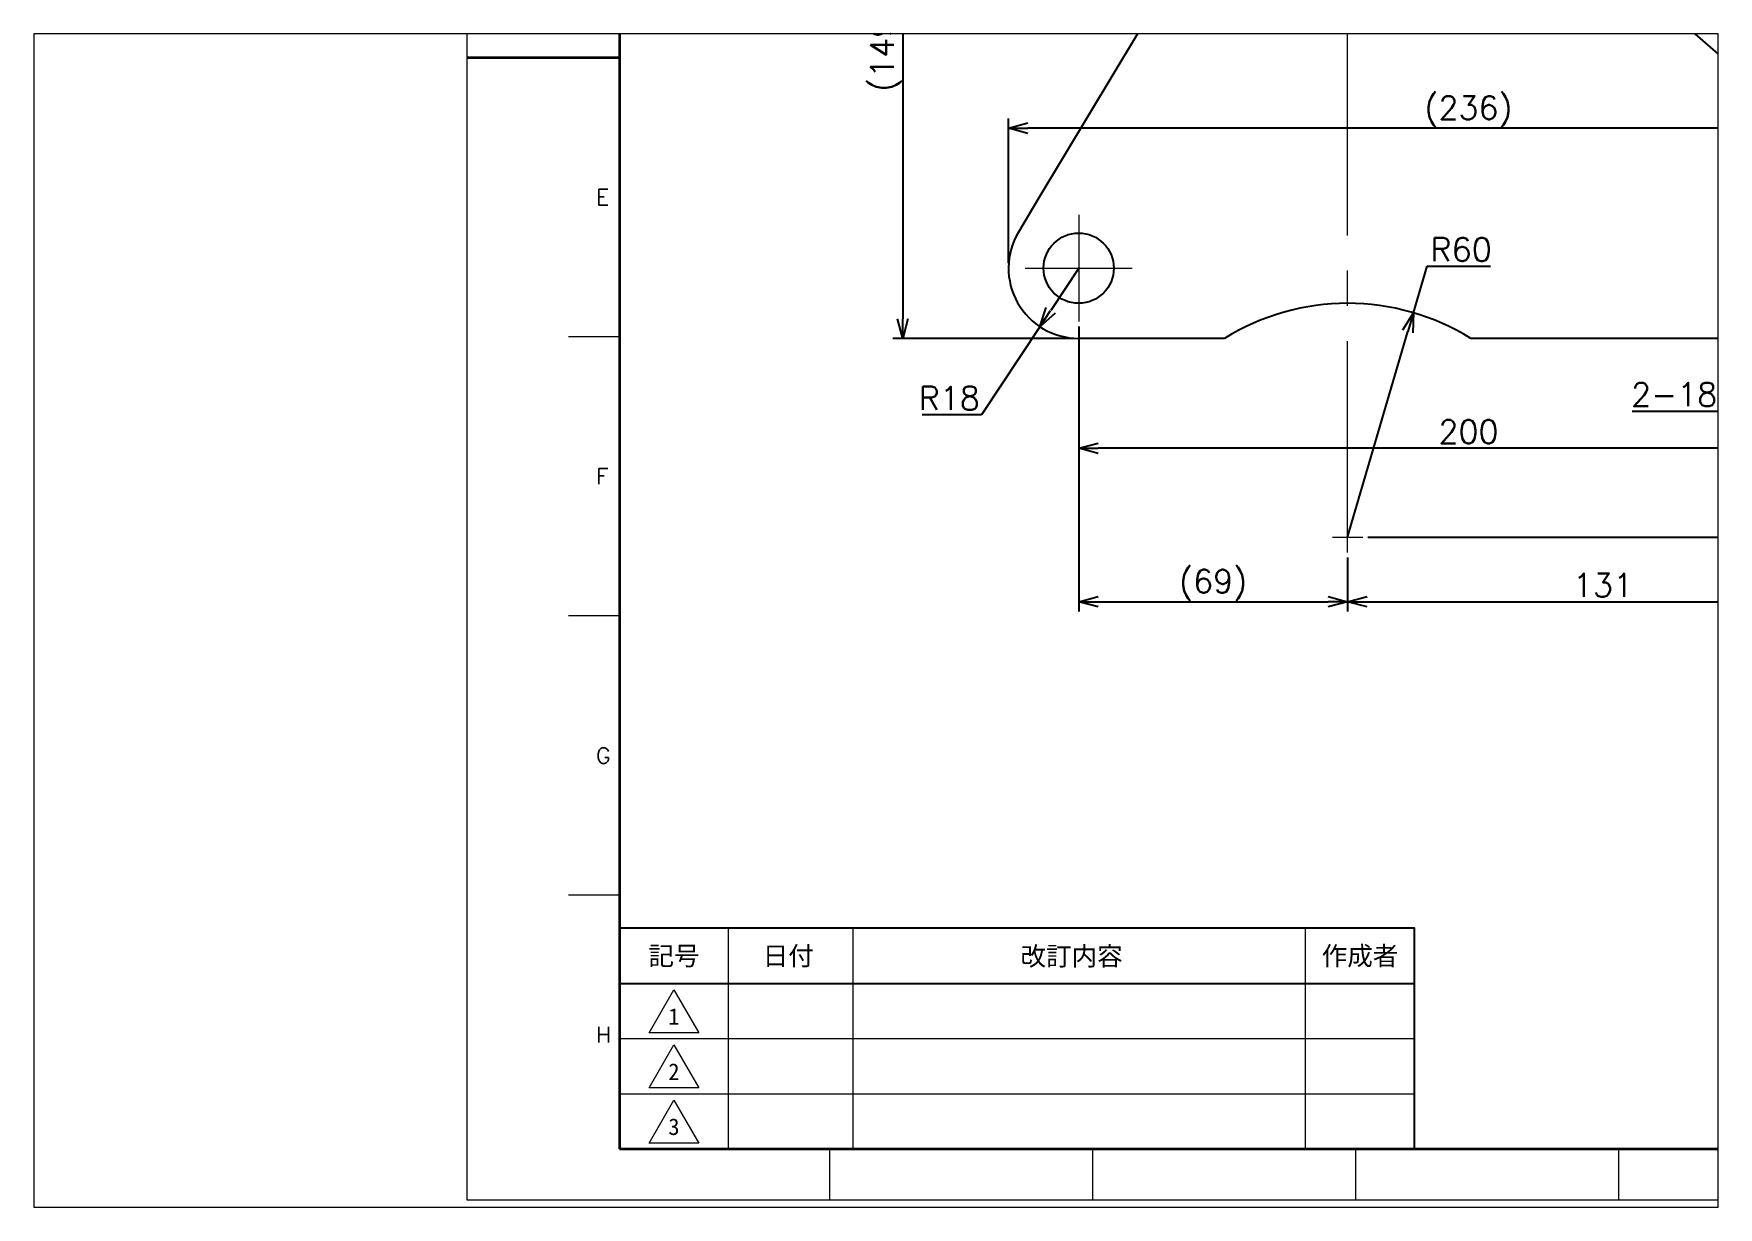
# Paper-space layout 'レイアウト1' of a CAD drawing. Header units: millimetres. Extents: x 29 to 258, y 20 to 179.
# The model-space entities are those that its viewports show. They can reach past a viewport. Long polylines and large blocks are cut down to what shows.
import ezdxf
from ezdxf import colors
from ezdxf.entities.mleader import LeaderData, LeaderLine
from ezdxf.enums import TextEntityAlignment as Align
from ezdxf.math import Vec2, Vec3

# ---------------------------------------------------------------- set-up
doc = ezdxf.new("R2010")
doc.units = ezdxf.units.MM
doc.header["$LTSCALE"] = 0.8
doc.header["$PDMODE"] = 99
doc.header["$PDSIZE"] = 1
doc.linetypes.add('CENTER2', pattern=[28.575, 19.05, -3.175, 3.175, -3.175])
for name, color, linetype, lineweight in [('01_NORMAL', 7, 'Continuous', 25), ('05_CENTER', 4, 'CENTER2', 13), ('08_DIM', 3, 'Continuous', 13), ('90_FRAME', 5, 'Continuous', 35)]:
    doc.layers.add(name, color=color, linetype=linetype, lineweight=lineweight)
doc.layers.add('91_BLANK', color=5, linetype='Continuous', lineweight=0, plot=False)
doc.styles.add('KSS_TXT', font='txt.shx', dxfattribs={"bigfont": 'extfont2.shx'})
doc.styles.add('MS_G', font='MS Gothic.ttf')
doc.styles.get("Standard").update_dxf_attribs({"font": 'txt.shx', "bigfont": 'extfont2.shx'})
doc.styles.add('表題用', font='MS PGothic.ttf')
doc.dimstyles.new('KSS_DIM', dxfattribs={"dimscale": 2, "dimtxt": 3, "dimasz": 2.5, "dimexe": 1.25, "dimexo": 0.625, "dimtad": 1, "dimdsep": 46, "dimtxsty": 'KSS_TXT', "dimblk": 'OPEN30', "dimcen": 0, "dimazin": 2, "dimtfac": 0.75, "dimtmove": 0, "dimatfit": 3, "dimldrblk": 'OPEN30', "dimfxl": 1.25, "dimtolj": 1, "dimarcsym": 0})
doc.dimstyles.new('KSS_DIM$3', dxfattribs={"dimscale": 2, "dimtxt": 3, "dimasz": 2.5, "dimexe": 1.25, "dimexo": 0.625, "dimtad": 1, "dimtih": 1, "dimtoh": 1, "dimdsep": 46, "dimtxsty": 'KSS_TXT', "dimblk": 'OPEN30', "dimcen": 0, "dimazin": 2, "dimtfac": 0.75, "dimtofl": 0, "dimtmove": 0, "dimatfit": 3, "dimldrblk": 'OPEN30', "dimfxl": 1.25, "dimtolj": 1, "dimarcsym": 0})
doc.dimstyles.new('KSS_DIM$4', dxfattribs={"dimscale": 2, "dimtxt": 3, "dimasz": 2.5, "dimexe": 1.25, "dimexo": 0.625, "dimtad": 1, "dimtih": 1, "dimtoh": 1, "dimdsep": 46, "dimtxsty": 'KSS_TXT', "dimblk": 'OPEN30', "dimcen": 0, "dimse1": 1, "dimazin": 2, "dimtfac": 0.75, "dimtofl": 0, "dimtmove": 0, "dimatfit": 3, "dimldrblk": 'OPEN30', "dimfxl": 1.25, "dimtolj": 1, "dimarcsym": 0})

# ---------------------------------------------------------------- blocks, each defined once
blk = doc.blocks.new('AM_BALLOON1')
at = {"transparency": 16777216}
blk.add_circle((0, 0), 5, dxfattribs=at)
blk.add_attdef('B_NUMBER', text='', height=3, dxfattribs=at).set_placement((0, 0), align=Align.MIDDLE_CENTER)
blk = doc.blocks.new('_OPEN')
at = {"color": 0, "linetype": 'ByBlock'}
for p, q in [((-1, 0.167), (0, 0)), ((0, 0), (-1, -0.167)), ((0, 0), (-1, 0))]:
    blk.add_line(p, q, dxfattribs=at)
blk = doc.blocks.new('_Open30')
at = {"color": 0, "linetype": 'ByBlock', "lineweight": -2}
for p, q in [((-1, 0.268), (0, 0)), ((0, 0), (-1, -0.268)), ((0, 0), (-1, 0))]:
    blk.add_line(p, q, dxfattribs=at)
blk = doc.blocks.new('*D144')
at = {"layer": '08_DIM', "color": 0, "lineweight": -2, "transparency": 16777216}
for p, q in [((224.74, 369.82), (109.36, 369.82)), ((111.86, 364.82), (111.86, 225.82)), ((155.74, 220.82), (109.36, 220.82))]:
    blk.add_line(p, q, dxfattribs=at)
at = {"layer": 'Defpoints', "color": 0, "transparency": 16777216}
for p in [(225.99, 369.82), (111.86, 220.82), (156.99, 220.82)]:
    blk.add_point(p, dxfattribs=at)
at = {"layer": '08_DIM', "color": 0, "lineweight": -2, "transparency": 16777216, "xscale": 5, "yscale": 5, "zscale": 5}
for p, rotation in [((111.86, 369.82), 90), ((111.86, 220.82), 270)]:
    blk.add_blockref('_Open30', p, dxfattribs=dict(at, rotation=rotation))
at = {"layer": '08_DIM', "color": 0, "transparency": 16777216, "insert": (107.61, 295.32), "char_height": 6, "attachment_point": 5, "rotation": 90, "style": 'KSS_TXT'}
blk.add_mtext('\\A1;(149)', dxfattribs=at)
blk = doc.blocks.new('*D150')
at = {"layer": '08_DIM', "color": 0, "lineweight": -2, "transparency": 16777216}
for p, q in [((156.99, 223.88), (156.99, 190.15)), ((356.99, 223.88), (356.99, 190.15)), ((351.99, 192.65), (161.99, 192.65))]:
    blk.add_line(p, q, dxfattribs=at)
at = {"layer": 'Defpoints', "color": 0, "transparency": 16777216}
for p in [(156.99, 225.13), (356.99, 225.13), (156.99, 192.65)]:
    blk.add_point(p, dxfattribs=at)
at = {"layer": '08_DIM', "color": 0, "lineweight": -2, "transparency": 16777216, "xscale": 5, "yscale": 5, "zscale": 5, "rotation": 180}
blk.add_blockref('_Open30', (156.99, 192.65), dxfattribs=at)
at = {"layer": '08_DIM', "color": 0, "lineweight": -2, "transparency": 16777216, "xscale": 5, "yscale": 5, "zscale": 5}
blk.add_blockref('_Open30', (356.99, 192.65), dxfattribs=at)
at = {"layer": '08_DIM', "color": 0, "transparency": 16777216, "insert": (256.99, 196.9), "char_height": 6, "attachment_point": 5, "style": 'KSS_TXT'}
blk.add_mtext('\\A1;200', dxfattribs=at)
blk = doc.blocks.new('*D151')
at = {"layer": '08_DIM', "color": 0, "lineweight": -2, "transparency": 16777216}
for p, q in [((240.93, 349.82), (419.11, 349.82)), ((416.61, 344.82), (416.61, 243.82)), ((371.93, 238.82), (419.11, 238.82))]:
    blk.add_line(p, q, dxfattribs=at)
at = {"layer": 'Defpoints', "color": 0, "transparency": 16777216}
for p in [(239.68, 349.82), (370.68, 238.82), (416.61, 238.82)]:
    blk.add_point(p, dxfattribs=at)
at = {"layer": '08_DIM', "color": 0, "lineweight": -2, "transparency": 16777216, "xscale": 5, "yscale": 5, "zscale": 5}
for p, rotation in [((416.61, 349.82), 90), ((416.61, 238.82), 270)]:
    blk.add_blockref('_Open30', p, dxfattribs=dict(at, rotation=rotation))
at = {"layer": '08_DIM', "color": 0, "transparency": 16777216, "insert": (412.36, 294.32), "char_height": 6, "attachment_point": 5, "rotation": 90, "style": 'KSS_TXT'}
blk.add_mtext('\\A1;111', dxfattribs=at)
blk = doc.blocks.new('*D158')
at = {"layer": '08_DIM', "color": 0, "lineweight": -2, "transparency": 16777216}
for p, q in [((156.99, 223.88), (156.99, 150.8)), ((225.99, 164.66), (225.99, 150.8)), ((161.99, 153.3), (220.99, 153.3))]:
    blk.add_line(p, q, dxfattribs=at)
at = {"layer": 'Defpoints', "color": 0, "transparency": 16777216}
for p in [(156.99, 225.13), (225.99, 165.91), (225.99, 153.3)]:
    blk.add_point(p, dxfattribs=at)
at = {"layer": '08_DIM', "color": 0, "lineweight": -2, "transparency": 16777216, "xscale": 5, "yscale": 5, "zscale": 5, "rotation": 180}
blk.add_blockref('_Open30', (156.99, 153.3), dxfattribs=at)
at = {"layer": '08_DIM', "color": 0, "lineweight": -2, "transparency": 16777216, "xscale": 5, "yscale": 5, "zscale": 5}
blk.add_blockref('_Open30', (225.99, 153.3), dxfattribs=at)
at = {"layer": '08_DIM', "color": 0, "transparency": 16777216, "insert": (191.49, 157.55), "char_height": 6, "attachment_point": 5, "style": 'KSS_TXT'}
blk.add_mtext('\\A1;(69)', dxfattribs=at)
blk = doc.blocks.new('*D159')
at = {"layer": '08_DIM', "color": 0, "lineweight": -2, "transparency": 16777216}
for p, q in [((371.93, 238.82), (419.11, 238.82)), ((416.61, 174.82), (416.61, 233.82)), ((231.15, 169.82), (419.11, 169.82))]:
    blk.add_line(p, q, dxfattribs=at)
at = {"layer": 'Defpoints', "color": 0, "transparency": 16777216}
for p in [(370.68, 238.82), (416.61, 238.82), (229.9, 169.82)]:
    blk.add_point(p, dxfattribs=at)
at = {"layer": '08_DIM', "color": 0, "lineweight": -2, "transparency": 16777216, "xscale": 5, "yscale": 5, "zscale": 5}
for p, rotation in [((416.61, 238.82), 90), ((416.61, 169.82), 270)]:
    blk.add_blockref('_Open30', p, dxfattribs=dict(at, rotation=rotation))
at = {"layer": '08_DIM', "color": 0, "transparency": 16777216, "insert": (412.36, 204.32), "char_height": 6, "attachment_point": 5, "rotation": 90, "style": 'KSS_TXT'}
blk.add_mtext('\\A1;(69)', dxfattribs=at)
blk = doc.blocks.new('*D160')
at = {"layer": '08_DIM', "color": 0, "lineweight": -2, "transparency": 16777216}
for p, q in [((242.85, 227.4), (246.36, 239.37)), ((246.36, 239.37), (262.61, 239.37)), ((225.99, 169.82), (241.45, 222.6))]:
    blk.add_line(p, q, dxfattribs=at)
at = {"layer": 'Defpoints', "color": 0, "transparency": 16777216}
for p in [(242.85, 227.4), (225.99, 169.82)]:
    blk.add_point(p, dxfattribs=at)
at = {"layer": '08_DIM', "color": 0, "lineweight": -2, "transparency": 16777216, "xscale": 5, "yscale": 5, "zscale": 5, "rotation": 73.67972076812816}
blk.add_blockref('_Open30', (242.85, 227.4), dxfattribs=at)
at = {"layer": '08_DIM', "color": 0, "transparency": 16777216, "insert": (255.11, 243.62), "char_height": 6, "attachment_point": 5, "style": 'KSS_TXT'}
blk.add_mtext('\\A1;R60', dxfattribs=at)
blk = doc.blocks.new('*D161')
at = {"layer": '08_DIM', "color": 0, "lineweight": -2, "transparency": 16777216}
for p, q in [((138.99, 240.07), (138.99, 277.21)), ((374.99, 240.07), (374.99, 277.21)), ((369.99, 274.71), (143.99, 274.71))]:
    blk.add_line(p, q, dxfattribs=at)
at = {"layer": 'Defpoints', "color": 0, "transparency": 16777216}
for p in [(138.99, 274.71), (138.99, 238.82), (374.99, 238.82)]:
    blk.add_point(p, dxfattribs=at)
at = {"layer": '08_DIM', "color": 0, "lineweight": -2, "transparency": 16777216, "xscale": 5, "yscale": 5, "zscale": 5, "rotation": 180}
blk.add_blockref('_Open30', (138.99, 274.71), dxfattribs=at)
at = {"layer": '08_DIM', "color": 0, "lineweight": -2, "transparency": 16777216, "xscale": 5, "yscale": 5, "zscale": 5}
blk.add_blockref('_Open30', (374.99, 274.71), dxfattribs=at)
at = {"layer": '08_DIM', "color": 0, "transparency": 16777216, "insert": (256.99, 278.96), "char_height": 6, "attachment_point": 5, "style": 'KSS_TXT'}
blk.add_mtext('\\A1;(236)', dxfattribs=at)
blk = doc.blocks.new('*D162')
at = {"layer": '08_DIM', "color": 0, "lineweight": -2, "transparency": 16777216}
for p, q in [((356.99, 223.88), (356.99, 150.8)), ((225.99, 164.66), (225.99, 150.8)), ((230.99, 153.3), (351.99, 153.3))]:
    blk.add_line(p, q, dxfattribs=at)
at = {"layer": 'Defpoints', "color": 0, "transparency": 16777216}
for p in [(356.99, 225.13), (225.99, 165.91), (356.99, 153.3)]:
    blk.add_point(p, dxfattribs=at)
at = {"layer": '08_DIM', "color": 0, "lineweight": -2, "transparency": 16777216, "xscale": 5, "yscale": 5, "zscale": 5, "rotation": 180}
blk.add_blockref('_Open30', (225.99, 153.3), dxfattribs=at)
at = {"layer": '08_DIM', "color": 0, "lineweight": -2, "transparency": 16777216, "xscale": 5, "yscale": 5, "zscale": 5}
blk.add_blockref('_Open30', (356.99, 153.3), dxfattribs=at)
at = {"layer": '08_DIM', "color": 0, "transparency": 16777216, "insert": (291.49, 157.55), "char_height": 6, "attachment_point": 5, "style": 'KSS_TXT'}
blk.add_mtext('\\A1;131', dxfattribs=at)
blk = doc.blocks.new('*D164')
at = {"layer": '08_DIM', "color": 0, "lineweight": -2, "transparency": 16777216}
for p, q in [((335, 202.19), (349.79, 226.81)), ((298.95, 202.19), (335, 202.19))]:
    blk.add_line(p, q, dxfattribs=at)
at = {"layer": 'Defpoints', "color": 0, "transparency": 16777216}
for p in [(361.62, 246.53), (352.36, 231.1)]:
    blk.add_point(p, dxfattribs=at)
at = {"layer": '08_DIM', "color": 0, "lineweight": -2, "transparency": 16777216, "xscale": 5, "yscale": 5, "zscale": 5, "rotation": 59.02199070394762}
blk.add_blockref('_Open30', (352.36, 231.1), dxfattribs=at)
at = {"layer": '08_DIM', "color": 0, "transparency": 16777216, "insert": (316.35, 206.44), "char_height": 6, "attachment_point": 5, "style": 'KSS_TXT'}
blk.add_mtext('\\A1;2-18キリ', dxfattribs=at)
blk = doc.blocks.new('*D170')
at = {"layer": '08_DIM', "color": 0, "lineweight": -2, "transparency": 16777216}
for p, q in [((156.99, 238.82), (149.81, 227.98)), ((147.04, 223.82), (132.07, 201.23)), ((132.07, 201.23), (116.82, 201.23))]:
    blk.add_line(p, q, dxfattribs=at)
at = {"layer": 'Defpoints', "color": 0, "transparency": 16777216}
for p in [(156.99, 238.82), (147.04, 223.82)]:
    blk.add_point(p, dxfattribs=at)
at = {"layer": '08_DIM', "color": 0, "lineweight": -2, "transparency": 16777216, "xscale": 5, "yscale": 5, "zscale": 5, "rotation": 236.4481382439191}
blk.add_blockref('_Open30', (147.04, 223.82), dxfattribs=at)
at = {"layer": '08_DIM', "color": 0, "transparency": 16777216, "insert": (123.82, 205.48), "char_height": 6, "attachment_point": 5, "style": 'KSS_TXT'}
blk.add_mtext('\\A1;R18', dxfattribs=at)

msp = doc.modelspace()

# ---------------------------------------------------------------- linework, layer by layer
at = {"color": 0}
for p, q in [((363.711, 256.817), (239.097, 364.924)), ((208.846, 360.114), (146.805, 256.817)), ((146.805, 256.817), (141.56, 248.084)), ((194.384, 220.817), (156.991, 220.817)), ((356.991, 220.817), (257.598, 220.817))]:
    msp.add_line(p, q, dxfattribs=at)
msp.add_circle((156.991, 238.817), 9, dxfattribs=at)
for centre, radius, start, end in [((156.991, 238.817), 18, 149.01082, 270), ((225.991, 169.817), 60, 58.21167, 121.78833)]:
    msp.add_arc(centre, radius, start, end, dxfattribs=at)
at = {"layer": '05_CENTER'}
for p, q in [((225.991, 165.908), (225.991, 336.132)), ((156.991, 252.501), (156.991, 225.132)), ((143.306, 238.817), (170.676, 238.817)), ((222.083, 169.817), (229.899, 169.817))]:
    msp.add_line(p, q, dxfattribs=at)
at = {"layer": '90_FRAME'}
msp.add_line((0, 292.812), (39.164, 292.812), dxfattribs=at)
at = {"layer": '90_FRAME', "color": 4, "lineweight": 13}
for p, q in [((39.164, 221.233), (26.096, 221.233)), ((39.164, 149.654), (26.096, 149.654)), ((39.164, 78.074), (26.096, 78.074)), ((93.133, 0), (93.133, 13.01)), ((160.615, 0), (160.615, 13.01)), ((228.097, 0), (228.097, 13.01)), ((295.58, 0), (295.58, 13.01))]:
    msp.add_line(p, q, dxfattribs=at)
at = {"layer": '90_FRAME', "color": 0, "lineweight": 13}
for p, q in [((67.164, 13.01), (67.164, 69.581)), ((99.164, 13.01), (99.164, 69.581)), ((215.164, 13.01), (215.164, 69.581)), ((39.164, 41.296), (243.164, 41.296)), ((39.164, 27.153), (243.164, 27.153))]:
    msp.add_line(p, q, dxfattribs=at)
at = {"layer": '90_FRAME', "color": 0, "lineweight": 25}
msp.add_line((39.164, 55.438), (243.164, 55.438), dxfattribs=at)
at = {"layer": '90_FRAME'}
msp.add_lwpolyline([(39.164, 13.01), (821.924, 13.01), (821.924, 572.615), (39.164, 572.615)], close=True, dxfattribs=at)
at = {"layer": '90_FRAME', "color": 0, "lineweight": 25}
msp.add_lwpolyline([(39.164, 13.01), (243.164, 13.01), (243.164, 69.581), (39.164, 69.581)], close=True, dxfattribs=at)
at = {"layer": '90_FRAME', "color": 0, "lineweight": 13}
for points in [[(46.8, 42.798), (53.164, 53.821), (59.529, 42.798), (46.8, 42.798)], [(46.8, 28.655), (53.164, 39.678), (59.529, 28.655), (46.8, 28.655)], [(46.8, 14.512), (53.164, 25.535), (59.529, 14.512), (46.8, 14.512)]]:
    msp.add_lwpolyline(points, dxfattribs=at)
at = {"layer": '91_BLANK'}
msp.add_lwpolyline([(0, 0), (834.992, 0), (834.992, 587.7), (0, 587.7)], close=True, dxfattribs=at)

# ---------------------------------------------------------------- texts
at = {"layer": '90_FRAME', "color": 0, "lineweight": 13, "style": 'KSS_TXT'}
for s, p in [('E', (33.228, 257.023)), ('F', (33.228, 185.443)), ('G', (33.228, 113.864)), ('H', (33.228, 42.285))]:
    msp.add_text(s, height=4.033, dxfattribs=at).set_placement(p, align=Align.MIDDLE_LEFT)
at = {"layer": '90_FRAME', "color": 0, "style": '表題用'}
for s, p in [('記号', (53.164, 62.51)), ('日付', (82.477, 62.51)), ('作成者', (229.164, 62.51))]:
    msp.add_text(s, height=4.8, dxfattribs=at).set_placement(p, align=Align.MIDDLE_CENTER)
msp.add_text('改訂内容', height=4.8, dxfattribs=at).set_placement((155.164, 62.51), align=Align.MIDDLE)
at = {"layer": '90_FRAME', "color": 0, "lineweight": 13, "style": 'MS_G'}
for s, p in [('1', (53.164, 46.953)), ('2', (53.164, 32.81)), ('3', (53.164, 18.667))]:
    msp.add_text(s, height=4.243, dxfattribs=at).set_placement(p, align=Align.MIDDLE)

# ---------------------------------------------------------------- dimensions: what is measured, and where the dimension line sits
at = {"layer": '08_DIM'}
for base, p1, p2, angle, override, picture, middle in [((111.855, 220.817), (225.991, 369.817), (156.991, 220.817), 270, {"dimscale": 2}, '*D144', (107.605, 295.317)), ((138.991, 274.706), (374.991, 238.817), (138.991, 238.817), 180, {"dimarcsym": 1}, '*D161', (256.991, 278.956)), ((416.613, 238.817), (229.899, 169.817), (370.676, 238.817), 270, {"dimscale": 2}, '*D159', (412.363, 204.317))]:
    dim = msp.add_linear_dim(base=base, p1=p1, p2=p2, angle=angle, text='(<>)', dimstyle='KSS_DIM', override=override, dxfattribs=at)
    dim.commit()
    dim.dimension.update_dxf_attribs({"geometry": picture, "text_midpoint": middle})
for base, p1, p2, angle, override, picture, middle in [((416.613, 238.817), (239.676, 349.817), (370.676, 238.817), 270, {"dimscale": 2}, '*D151', (412.363, 294.317)), ((356.991, 153.305), (225.991, 165.908), (356.991, 225.132), 180, {"dimarcsym": 1}, '*D162', (291.491, 157.555))]:
    dim = msp.add_linear_dim(base=base, p1=p1, p2=p2, angle=angle, dimstyle='KSS_DIM', override=override, dxfattribs=at)
    dim.commit()
    dim.dimension.update_dxf_attribs({"geometry": picture, "text_midpoint": middle})
for center, mpoint, picture, middle in [((225.991, 169.817), (242.851, 227.399), '*D160', (255.106, 239.369)), ((156.991, 238.817), (147.043, 223.816), '*D170', (123.816, 201.234))]:
    dim = msp.add_radius_dim(center=center, mpoint=mpoint, dimstyle='KSS_DIM$4', override={"dimpost": 'R<>', "dimtix": 1, "dimatfit": 2}, dxfattribs=at)
    dim.commit()
    dim.dimension.update_dxf_attribs({"geometry": picture, "text_midpoint": middle, "dimtype": 164})
dim = msp.add_diameter_dim_2p(p1=(361.623, 246.533), p2=(352.359, 231.1), text='2-<>キリ', dimstyle='KSS_DIM$3', override={"dimpost": '<>', "dimtix": 1, "dimarcsym": 1}, dxfattribs=at)
dim.commit()
dim.dimension.update_dxf_attribs({"geometry": '*D164', "text_midpoint": (316.351, 202.187), "dimtype": 163})
dim = msp.add_linear_dim(base=(156.991, 192.651), p1=(356.991, 225.132), p2=(156.991, 225.132), angle=180, dimstyle='KSS_DIM', dxfattribs=at)
dim.commit()
dim.dimension.update_dxf_attribs({"geometry": '*D150', "text_midpoint": (256.991, 196.901)})
dim = msp.add_linear_dim(base=(225.991, 153.305), p1=(156.991, 225.132), p2=(225.991, 165.908), angle=180, text='(<>)', dimstyle='KSS_DIM', dxfattribs=at)
dim.commit()
dim.dimension.update_dxf_attribs({"geometry": '*D158', "text_midpoint": (191.491, 157.555)})

# ---------------------------------------------------------------- leaders
ml = msp.add_multileader_block('Standard', dxfattribs=at)
ml.set_content('AM_BALLOON1', color=256, scale=2.5)
ml.set_attribute('B_NUMBER', '110', width=0)
ml.set_leader_properties(color=256, linetype='ByLayer', lineweight=-1)
ml.set_arrow_properties(name='OPEN')
ml.build(insert=Vec2(0, 0))
ml.multileader.update_dxf_attribs({"leader_type": 0, "has_dogleg": 0, "text_right_attachment_type": 6, "dogleg_length": 0, "arrow_head_size": 5, "scale": 2.5, "block_connection_type": 1})
ctx = ml.context
ctx.base_point, ctx.scale, ctx.char_height, ctx.arrow_head_size, ctx.landing_gap_size, ctx.plane_origin = Vec3(107.238, 467.731), 2.5, 10, 5, 5, Vec3(107.238, 467.731)
ctx.right_attachment, ctx.attachment_type = 6, 1
notes = []
notes.append((ctx, [(0, (0, 0, 0), (0, 0), (1, 0), 1, [])]))
ctx.block.insert = Vec3(107.238, 467.731)
ml = msp.add_multileader_block('Standard', dxfattribs=at)
ml.set_content('AM_BALLOON1', color=256, scale=2.5)
ml.set_attribute('B_NUMBER', '111', width=0)
ml.set_leader_properties(color=256, linetype='ByLayer', lineweight=-1)
ml.set_arrow_properties(name='OPEN')
ml.build(insert=Vec2(0, 0))
ml.multileader.update_dxf_attribs({"leader_type": 0, "has_dogleg": 0, "text_right_attachment_type": 6, "dogleg_length": 0, "arrow_head_size": 5, "scale": 2.5, "block_connection_type": 1})
ctx = ml.context
ctx.base_point, ctx.scale, ctx.char_height, ctx.arrow_head_size, ctx.landing_gap_size, ctx.plane_origin = Vec3(550.004, 467.731), 2.5, 10, 5, 5, Vec3(550.004, 467.731)
ctx.right_attachment, ctx.attachment_type = 6, 1
notes.append((ctx, [(0, (0, 0, 0), (0, 0), (1, 0), 1, [])]))
ctx.block.insert = Vec3(550.004, 467.731)
for ctx, leaders in notes:
    for number, flags, end, landing, length, lines in leaders:
        leader = LeaderData()
        leader.index, (leader.has_last_leader_line, leader.has_dogleg_vector, leader.attachment_direction) = number, flags
        leader.last_leader_point, leader.dogleg_vector, leader.dogleg_length = Vec3(end), Vec3(landing), length
        for number, points, colour, breaks in lines:
            line = LeaderLine()
            line.index, line.vertices, line.color, line.breaks = number, Vec3.list(points), colors.encode_raw_color(colour), breaks
            leader.lines.append(line)
        ctx.leaders.append(leader)

psp = doc.layouts.new('レイアウト1')

# ---------------------------------------------------------------- viewports
at = {"layer": '01_NORMAL'}
psp.add_viewport(center=(143.2, 99.71), size=(229.12, 159.5289), view_center_point=(104.994, 148.5), view_height=300.88387, dxfattribs=at)

doc.saveas('drawing.dxf')
